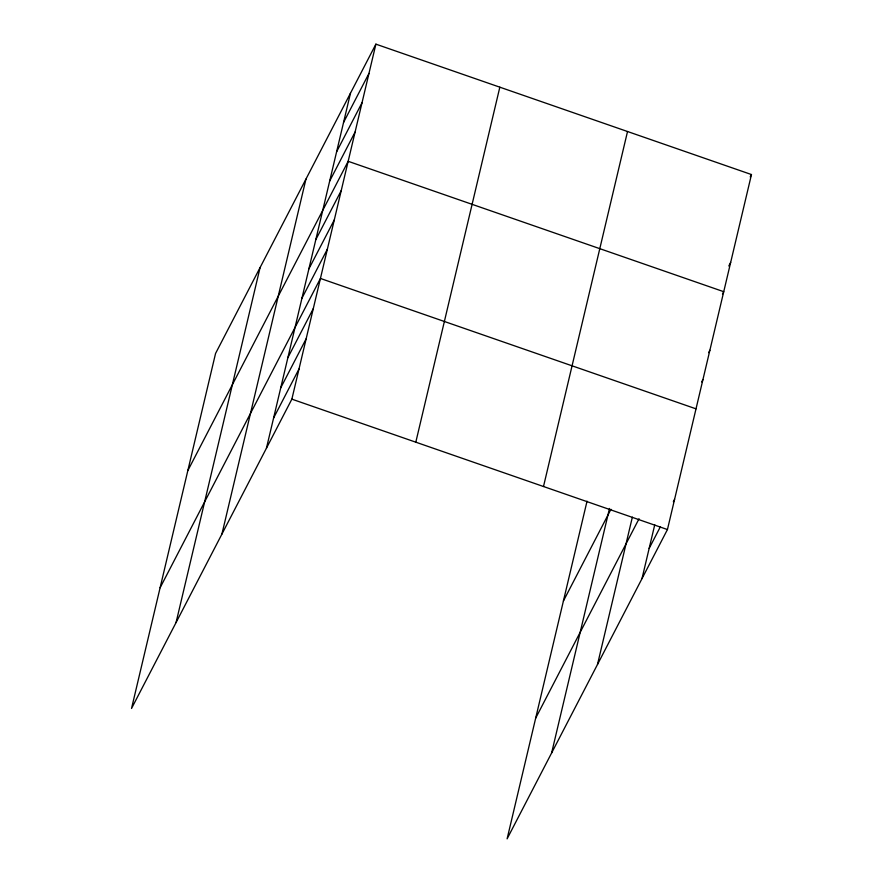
<?xml version="1.0" encoding="UTF-8"?>
<svg xmlns="http://www.w3.org/2000/svg" width="883" height="883" viewBox="0 0 883 883"><rect width="100%" height="100%" fill="white"/><g stroke="black" fill="none" stroke-linecap="round" stroke-linejoin="round"><path stroke-width="1.32" d="M176.059 622.57L260.088 267.571M221.92 534.083L305.959 179.083M266.445 448.2L350.474 93.201M375.893 44.15L215.562 353.454L131.534 708.453L291.865 399.149L375.893 44.15L751.466 174.547L667.438 529.546L507.107 838.85L587.04 501.158M415.805 442.184L499.833 87.185M543.498 486.511L627.526 131.512M551.621 752.967L609.502 508.453M597.493 664.48L632.36 517.151M642.007 578.586L654.745 524.8M343.542 122.483L368.962 73.432M336.611 151.777L362.03 102.726M329.679 181.059L355.098 132.008M187.836 470.606L348.167 161.302L723.729 291.688L722.493 294.083M315.816 239.635L341.235 190.585M308.873 268.918L334.304 219.878M301.942 298.211L327.372 249.161M160.11 587.758L320.441 278.454L696.003 408.84M287.869 357.67L313.288 308.631M280.728 387.847L306.147 338.796M273.587 418.023L299.006 368.973M750.219 176.931L751.466 174.547M728.806 265.993L730.66 262.406M563.409 601.003L610.937 509.292M708.63 352.659L709.866 350.264M701.698 381.953L702.934 379.558M535.672 718.155L639.049 518.729M649.148 548.42L660.318 526.886M673.332 501.765L674.579 499.37M291.865 399.149L667.438 529.546"/></g></svg>
